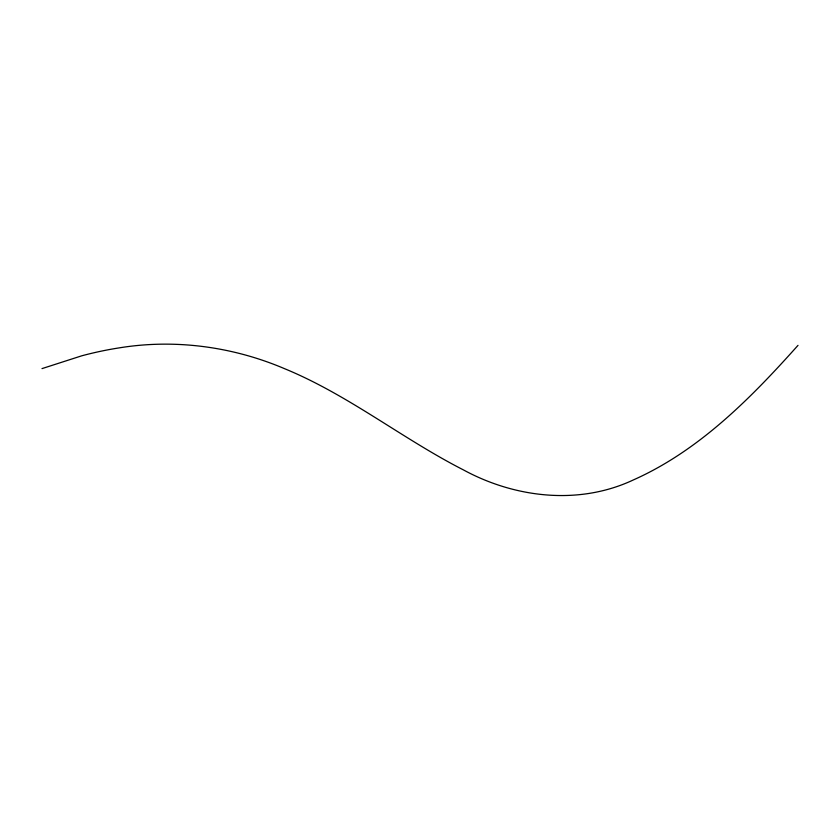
<?xml version="1.0" encoding="UTF-8"?>
<svg xmlns="http://www.w3.org/2000/svg" width="840" height="840" viewBox="0 0 840 840"><rect width="100%" height="100%" fill="white"/><g stroke="black" fill="none" stroke-linecap="round" stroke-linejoin="round"><path stroke-width="1.26" d="M798 345.366C750.76 398.265 699.017 450.733 633.255 479.987C579.075 505.418 515.099 497.973 463.491 469.938C402.392 438.774 348.317 394.863 284.571 368.687C232.743 346.584 174.846 338.762 119.144 347.886A269.22 161.27 -29.6 0 0 81.805 355.793L42 368.613"/></g></svg>
